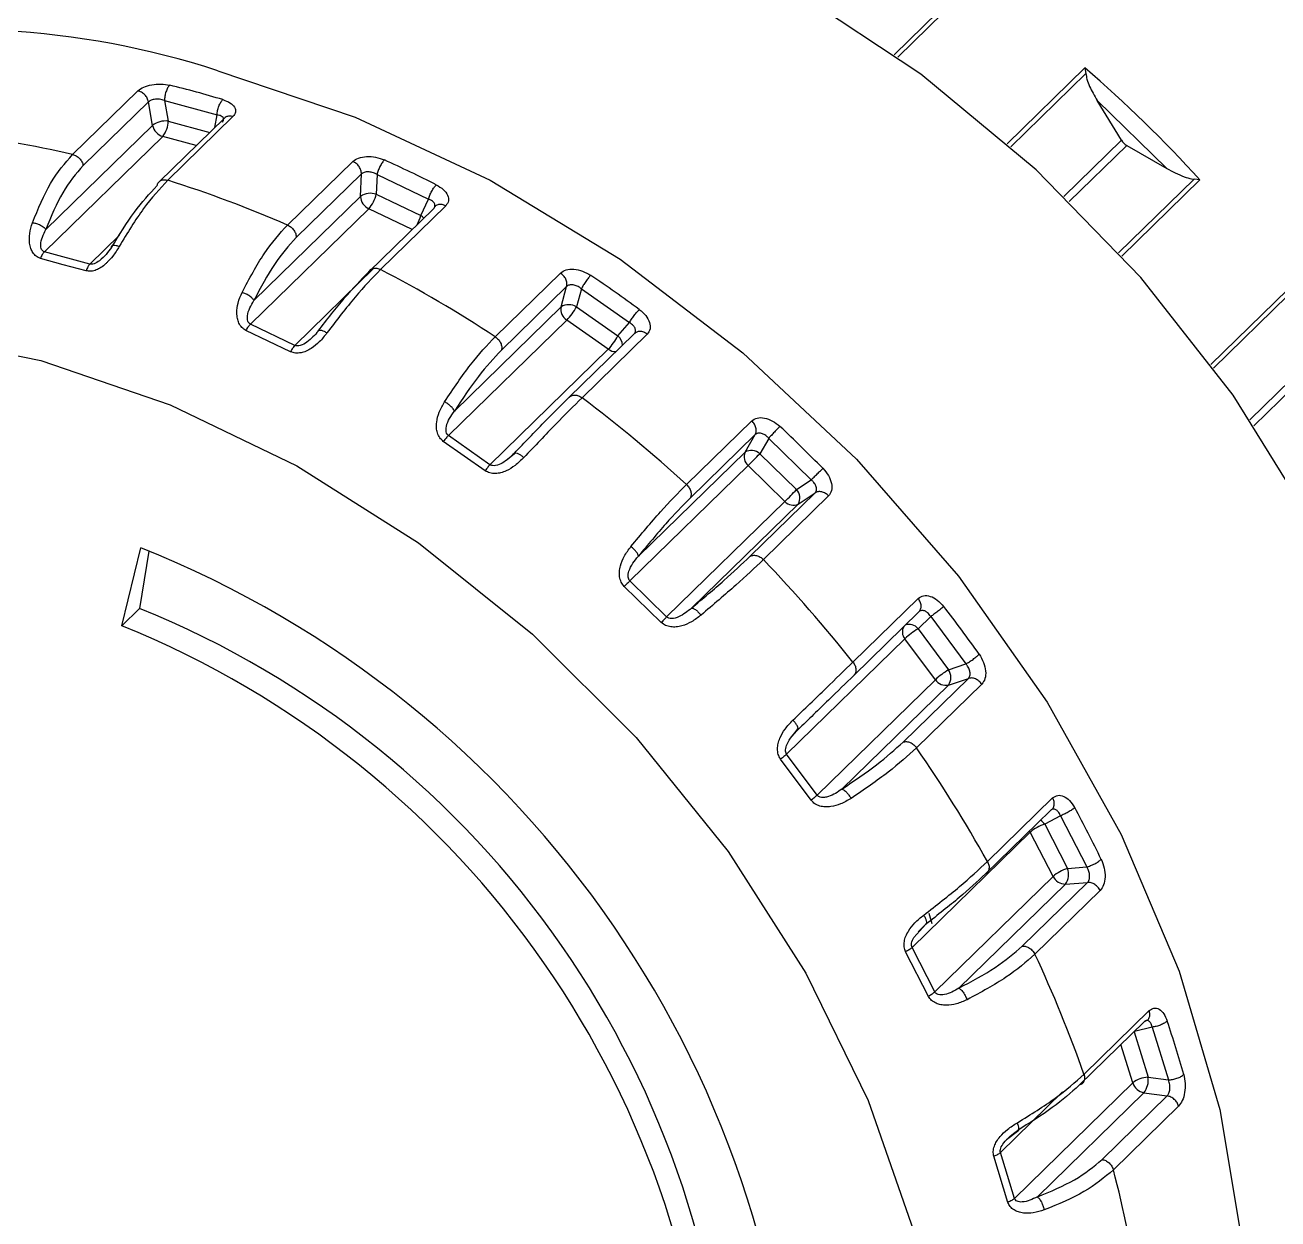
# Model space of a CAD drawing. Header units: millimetres. Extents: x 0 to 3353, y 0 to 2591.
# Drawn here: x 2121.46 to 2142.98, y 1015.58 to 1036.09 of the extents above; entities that cross this region are included whole.
import ezdxf

# ---------------------------------------------------------------- set-up
doc = ezdxf.new("R2010")
doc.units = ezdxf.units.MM
doc.header["$LTSCALE"] = 12

msp = doc.modelspace()

# ---------------------------------------------------------------- linework, layer by layer
at = {"color": 8, "linetype": 'Continuous', "lineweight": 25}
for p, q in [((2137.649, 1036.812), (2136.388, 1035.581)), ((2137.755, 1036.815), (2136.448, 1035.539)), ((2138.329, 1034.051), (2139.664, 1035.354)), ((2138.389, 1033.997), (2139.679, 1035.257)), ((2124.718, 1034.329), (2124.76, 1034.549)), ((2123.918, 1034.44), (2124.633, 1034.246)), ((2124.402, 1034.021), (2123.825, 1034.178)), ((2140.292, 1034.112), (2139.304, 1033.148)), ((2139.395, 1033.059), (2140.383, 1034.024)), ((2141.537, 1033.444), (2140.242, 1032.179)), ((2141.636, 1033.429), (2140.296, 1032.121)), ((2128.109, 1032.579), (2127.364, 1032.935)), ((2122.573, 1031.982), (2123.083, 1032.48)), ((2126.095, 1030.587), (2127.454, 1031.913)), ((2141.828, 1030.259), (2143.151, 1031.55)), ((2141.873, 1030.199), (2143.149, 1031.444)), ((2143.439, 1030.23), (2142.497, 1029.311)), ((2142.565, 1029.208), (2143.505, 1030.125)), ((2138.726, 1022.227), (2138.716, 1022.25)), ((2140.818, 1018.877), (2140.513, 1018.803)), ((2140.507, 1018.797), (2140.747, 1018.017)), ((2140.486, 1017.918), (2140.283, 1018.578)), ((2139.281, 1017.762), (2138.212, 1016.72))]:
    msp.add_line(p, q, dxfattribs=at)
at = {"color": 7, "linetype": 'Continuous', "lineweight": 25}
for p, q in [((2139.664, 1035.354), (2139.679, 1035.257)), ((2122.279, 1033.868), (2123.399, 1034.961)), ((2122.461, 1033.677), (2123.581, 1034.77)), ((2123.651, 1034.367), (2123.581, 1034.77)), ((2123.857, 1034.794), (2124.76, 1034.549)), ((2123.857, 1034.794), (2123.918, 1034.44)), ((2140.292, 1034.112), (2139.874, 1034.793)), ((2139.874, 1034.793), (2141.069, 1033.626)), ((2123.651, 1034.367), (2121.819, 1032.579)), ((2124.885, 1034.492), (2123.762, 1033.396)), ((2125.032, 1034.517), (2123.912, 1033.424)), ((2123.825, 1034.178), (2121.793, 1032.194)), ((2140.383, 1034.024), (2141.069, 1033.626)), ((2125.97, 1032.655), (2127.09, 1033.748)), ((2126.118, 1032.44), (2127.238, 1033.533)), ((2127.224, 1033.147), (2127.238, 1033.533)), ((2127.507, 1033.523), (2127.494, 1033.184)), ((2127.507, 1033.523), (2128.39, 1033.101)), ((2141.636, 1033.429), (2141.537, 1033.444)), ((2127.224, 1033.147), (2125.393, 1031.359)), ((2127.494, 1033.184), (2128.258, 1032.819)), ((2128.258, 1032.819), (2128.39, 1033.101)), ((2127.364, 1032.935), (2125.332, 1030.952)), ((2128.479, 1032.94), (2127.359, 1031.847)), ((2128.688, 1032.985), (2127.568, 1031.892)), ((2128.498, 1032.97), (2128.507, 1032.978)), ((2122.573, 1031.982), (2121.793, 1032.194)), ((2122.115, 1031.973), (2121.725, 1032.083)), ((2122.511, 1031.869), (2122.115, 1031.973)), ((2129.536, 1030.737), (2130.656, 1031.83)), ((2129.643, 1030.507), (2130.763, 1031.6)), ((2130.666, 1031.248), (2130.763, 1031.6)), ((2131.016, 1031.56), (2130.931, 1031.251)), ((2131.016, 1031.56), (2131.841, 1030.98)), ((2130.666, 1031.248), (2128.834, 1029.46)), ((2130.931, 1031.251), (2131.644, 1030.749)), ((2126.095, 1030.587), (2125.332, 1030.952)), ((2130.766, 1031.023), (2128.733, 1029.039)), ((2131.478, 1030.521), (2130.766, 1031.023)), ((2131.644, 1030.749), (2131.841, 1030.98)), ((2126.023, 1030.477), (2125.254, 1030.845)), ((2131.922, 1030.785), (2130.802, 1029.692)), ((2132.148, 1030.781), (2131.028, 1029.688)), ((2131.938, 1030.807), (2131.946, 1030.806)), ((2129.446, 1028.538), (2131.478, 1030.521)), ((2132.82, 1028.198), (2133.941, 1029.291)), ((2129.446, 1028.538), (2128.733, 1029.039)), ((2132.882, 1027.962), (2134.002, 1029.056)), ((2133.826, 1028.753), (2134.002, 1029.056)), ((2134.233, 1028.991), (2134.078, 1028.726)), ((2134.233, 1028.991), (2134.963, 1028.278)), ((2129.363, 1028.433), (2128.645, 1028.938)), ((2129.888, 1028.742), (2129.753, 1028.632)), ((2133.826, 1028.753), (2131.994, 1026.965)), ((2134.078, 1028.726), (2134.709, 1028.11)), ((2133.881, 1028.524), (2131.849, 1026.541)), ((2134.512, 1027.908), (2133.881, 1028.524)), ((2134.709, 1028.11), (2134.963, 1028.278)), ((2132.48, 1025.925), (2134.512, 1027.908)), ((2135.028, 1028.054), (2133.908, 1026.961)), ((2135.262, 1028.001), (2134.142, 1026.908)), ((2134.739, 1027.862), (2135.028, 1028.054)), ((2132.907, 1026.074), (2134.739, 1027.862)), ((2123.124, 1025.77), (2123.448, 1027.112)), ((2123.588, 1027.052), (2123.428, 1026.068)), ((2132.388, 1025.827), (2131.752, 1026.448)), ((2132.48, 1025.925), (2131.849, 1026.541)), ((2135.68, 1025.148), (2136.8, 1026.241)), ((2123.428, 1026.068), (2123.124, 1025.77)), ((2135.693, 1024.918), (2136.813, 1026.011)), ((2137.016, 1025.93), (2136.798, 1025.719)), ((2136.831, 1026.033), (2136.834, 1026.026)), ((2137.016, 1025.93), (2137.62, 1025.115)), ((2136.798, 1025.719), (2137.32, 1025.015)), ((2136.573, 1025.549), (2134.541, 1023.565)), ((2137.096, 1024.845), (2136.573, 1025.549)), ((2137.32, 1025.015), (2137.62, 1025.115)), ((2137.662, 1024.867), (2136.542, 1023.774)), ((2137.321, 1024.753), (2137.662, 1024.867)), ((2135.063, 1022.861), (2137.096, 1024.845)), ((2135.489, 1022.965), (2137.321, 1024.753)), ((2137.893, 1024.768), (2136.773, 1023.675)), ((2134.64, 1023.882), (2134.739, 1024.007)), ((2135.063, 1022.861), (2134.541, 1023.565)), ((2134.963, 1022.773), (2134.437, 1023.482)), ((2137.989, 1021.721), (2139.109, 1022.814)), ((2137.954, 1021.507), (2139.074, 1022.6)), ((2139.243, 1022.508), (2138.973, 1022.362)), ((2139.106, 1022.626), (2139.102, 1022.618)), ((2139.243, 1022.508), (2139.695, 1021.628)), ((2138.973, 1022.362), (2139.363, 1021.601)), ((2138.726, 1022.227), (2136.694, 1020.243)), ((2139.116, 1021.466), (2138.726, 1022.227)), ((2139.363, 1021.601), (2139.695, 1021.628)), ((2137.084, 1019.482), (2139.116, 1021.466)), ((2137.498, 1019.545), (2139.33, 1021.332)), ((2139.708, 1021.363), (2138.588, 1020.27)), ((2139.926, 1021.222), (2138.806, 1020.128)), ((2139.33, 1021.332), (2139.708, 1021.363)), ((2136.983, 1020.834), (2137.037, 1020.654)), ((2136.725, 1020.415), (2136.934, 1020.645)), ((2136.799, 1020.516), (2136.949, 1020.665)), ((2136.977, 1019.403), (2136.584, 1020.17)), ((2137.084, 1019.482), (2136.694, 1020.243)), ((2139.648, 1018.067), (2140.768, 1019.16)), ((2139.565, 1017.878), (2140.685, 1018.971)), ((2140.74, 1019), (2140.738, 1018.999)), ((2140.818, 1018.877), (2141.097, 1017.969)), ((2140.747, 1018.017), (2141.097, 1017.969)), ((2138.453, 1015.935), (2140.486, 1017.918)), ((2138.847, 1015.962), (2140.678, 1017.749)), ((2141.077, 1017.695), (2139.957, 1016.602)), ((2140.678, 1017.749), (2141.077, 1017.695)), ((2141.272, 1017.518), (2140.152, 1016.424)), ((2138.318, 1016.945), (2138.526, 1017.109)), ((2138.453, 1015.935), (2138.212, 1016.72)), ((2138.341, 1015.866), (2138.098, 1016.657))]:
    msp.add_line(p, q, dxfattribs=at)
at = {"color": 7, "linetype": 'Continuous', "lineweight": 25, "flags": 128}
for points in [[(2146.037, 1018.497), (2145.878, 1020.747), (2145.404, 1023.04), (2144.623, 1025.331), (2143.551, 1027.576), (2142.209, 1029.73), (2140.624, 1031.753), (2138.825, 1033.604), (2136.848, 1035.247), (2134.732, 1036.651), (2132.517, 1037.788), (2130.247, 1038.636), (2127.965, 1039.179), (2125.717, 1039.406), (2123.546, 1039.312), (2121.495, 1038.9), (2119.602, 1038.177), (2117.906, 1037.158), (2116.754, 1036.183)], [(2124.775, 1035.304), (2127.133, 1034.51), (2129.449, 1033.425), (2131.681, 1032.067), (2133.79, 1030.461), (2135.738, 1028.636), (2137.49, 1026.623), (2139.016, 1024.46), (2140.287, 1022.184), (2141.282, 1019.836), (2141.982, 1017.459), (2142.375, 1015.094), (2142.454, 1012.783), (2142.217, 1010.569), (2141.67, 1008.49), (2140.82, 1006.584), (2139.685, 1004.884), (2138.745, 1003.848)], [(2119.507, 1030.778), (2121.73, 1030.328), (2123.953, 1029.569), (2126.131, 1028.518), (2128.219, 1027.196), (2130.175, 1025.629), (2131.959, 1023.85), (2133.535, 1021.894), (2134.871, 1019.802), (2135.939, 1017.616), (2136.718, 1015.38), (2137.192, 1013.141), (2137.351, 1010.943), (2137.192, 1008.831), (2136.718, 1006.849), (2135.939, 1005.037), (2134.871, 1003.432), (2133.535, 1002.065), (2131.959, 1000.966), (2130.175, 1000.157), (2128.219, 999.653), (2126.131, 999.466), (2123.953, 999.599), (2121.73, 1000.049)]]:
    msp.add_lwpolyline(points, dxfattribs=at)
at = {"color": 8, "linetype": 'Continuous', "lineweight": 25, "flags": 128}
msp.add_lwpolyline([(2128.31, 1032.775), (2128.288, 1032.796), (2128.258, 1032.819)], dxfattribs=at)
at = {"color": 7, "linetype": 'Continuous', "lineweight": 25}
for centre, radius, start, end in [((2120.291, 1021.548), 14.469, 71.9462, 130.9638), ((2125.502, 1018.87), 21.732, 42.0624, 49.3332), ((2119.077, 1015.341), 20.309, 73.4621, 76.1289), ((2123.876, 1034.071), 0.372, 83.4461, 127.2888), ((2123.894, 1034.417), 0.249, 191.5293, 253.8004), ((2123.51, 1034.438), 0.409, 320.5129, 0.3434), ((2118.116, 1015.604), 18.733, 77.1623, 83.5514), ((2140.514, 1034.248), 0.26, 211.6391, 239.7564), ((2118.058, 1012.587), 23.249, 63.2437, 65.6806), ((2117.309, 1012.613), 21.834, 66.6278, 72.3964), ((2127.395, 1032.903), 0.298, 70.6068, 125.024), ((2127.464, 1033.153), 0.24, 181.5727, 245.3768), ((2126.931, 1033.32), 0.579, 318.3654, 346.4169), ((2116.189, 1010.241), 24.459, 56.9264, 62.2744), ((2116.972, 1010.707), 25.423, 53.7338, 56.0297), ((2130.884, 1031.21), 0.221, 170.0776, 237.6795), ((2130.801, 1031.039), 0.248, 58.4145, 122.8755), ((2130.002, 1031.749), 1.054, 316.3997, 331.7597), ((2130.715, 1031.248), 1.054, 316.3997, 331.7597), ((2115.282, 1008.924), 26.059, 47.6986, 52.8252), ((2116.386, 1009.973), 26.362, 44.5773, 46.8183), ((2134.006, 1028.675), 0.196, 156.7205, 230.3191), ((2133.934, 1028.573), 0.21, 46.5996, 121.0692), ((2128.37, 1034.116), 7.851, 314.5782, 316.6367), ((2129.002, 1033.5), 7.851, 314.5782, 316.6367), ((2134.57, 1027.967), 0.199, 327.9864, 45.6065), ((2134.655, 1028.03), 0.188, 220.5554, 296.3837), ((2116.784, 1010.458), 17.938, 0.763, 68.1916), ((2115.139, 1008.752), 26.282, 38.5979, 43.6954), ((2117.321, 1010.991), 16.267, 1.6698, 67.9483), ((2116.779, 1010.291), 25.858, 35.431, 37.7011), ((2117.017, 1010.694), 16.267, 1.6698, 67.9483), ((2137.543, 1024.501), 1.428, 121.4475, 132.7788), ((2138.065, 1023.797), 1.428, 121.4475, 132.7788), ((2137.125, 1024.884), 0.236, 326.3353, 33.8375), ((2137.275, 1024.962), 0.214, 213.1986, 282.4116), ((2116.115, 1009.454), 25.079, 29.2834, 34.5428), ((2118.344, 1011.246), 24.022, 25.952, 28.3364), ((2139.164, 1021.721), 0.669, 106.6116, 130.8661), ((2139.554, 1020.96), 0.669, 106.6116, 130.8661), ((2139.328, 1021.568), 0.235, 205.6507, 270.3769), ((2139.102, 1021.497), 0.281, 324.2659, 21.7943), ((2118.222, 1010.52), 22.716, 19.4057, 25.024), ((2120.906, 1012.28), 21.256, 15.7863, 18.3733), ((2133.943, 1018.159), 12.099, 315.6678, 1.598), ((2140.766, 1017.569), 0.448, 92.4442, 128.7717), ((2140.406, 1017.962), 0.345, 322.0151, 9.1751), ((2140.721, 1017.993), 0.247, 197.4861, 259.9868), ((2121.108, 1011.399), 19.696, 8.6044, 14.7832)]:
    msp.add_arc(centre, radius, start, end, dxfattribs=at)
at = {"color": 8, "linetype": 'Continuous', "lineweight": 25}
for centre, radius, start, end in [((2127.653, 1032.972), 0.623, 330.0829, 345.7697), ((2131.504, 1030.579), 0.221, 3.3843, 50.6865), ((2131.6, 1030.683), 0.202, 232.981, 272.9253), ((2136.704, 1025.667), 0.176, 148.6599, 222.0889), ((2136.649, 1025.611), 0.185, 35.9129, 112.8937), ((2138.759, 1022.216), 0.258, 34.2959, 56.5196)]:
    msp.add_arc(centre, radius, start, end, dxfattribs=at)
at = {"color": 7, "linetype": 'Continuous', "lineweight": 25}
for points, knots in [([(2139.679, 1035.257), (2139.685, 1035.225), (2139.705, 1035.109), (2139.782, 1034.95), (2139.85, 1034.834), (2139.874, 1034.793)], [0, 0, 0, 0, 0.199569, 0.716122, 1, 1, 1, 1]), ([(2123.399, 1034.961), (2123.429, 1034.984), (2123.49, 1035.029), (2123.635, 1035.071), (2123.797, 1035.084), (2123.896, 1035.067), (2123.946, 1035.058)], [0, 0, 0, 0, 0.248902, 0.498271, 0.748568, 1, 1, 1, 1]), ([(2123.857, 1034.794), (2123.843, 1034.799), (2123.816, 1034.808), (2123.763, 1034.817), (2123.71, 1034.818), (2123.663, 1034.811), (2123.629, 1034.801), (2123.601, 1034.787), (2123.588, 1034.776), (2123.581, 1034.77)], [0, 0, 0, 0, 0.14631, 0.279252, 0.504411, 0.63196, 0.75689, 0.879474, 1, 1, 1, 1]), ([(2124.858, 1034.81), (2124.902, 1034.793), (2124.99, 1034.76), (2125.067, 1034.681), (2125.088, 1034.595), (2125.051, 1034.543), (2125.032, 1034.517)], [0, 0, 0, 0, 0.251436, 0.501738, 0.751102, 1, 1, 1, 1]), ([(2124.85, 1034.425), (2124.855, 1034.431), (2124.866, 1034.443), (2124.873, 1034.463), (2124.872, 1034.482), (2124.861, 1034.505), (2124.836, 1034.525), (2124.799, 1034.541), (2124.773, 1034.546), (2124.76, 1034.549)], [0, 0, 0, 0, 0.120543, 0.243131, 0.368052, 0.49558, 0.720778, 0.853714, 1, 1, 1, 1]), ([(2121.588, 1032.693), (2121.686, 1032.934), (2121.883, 1033.415), (2122.147, 1033.717), (2122.279, 1033.868)], [0, 0, 0, 0, 0.5015162, 1, 1, 1, 1]), ([(2122.461, 1033.677), (2122.338, 1033.535), (2122.092, 1033.252), (2121.91, 1032.804), (2121.819, 1032.579)], [0, 0, 0, 0, 0.499977, 1, 1, 1, 1]), ([(2127.09, 1033.748), (2127.12, 1033.77), (2127.181, 1033.813), (2127.325, 1033.838), (2127.485, 1033.827), (2127.583, 1033.791), (2127.632, 1033.774)], [0, 0, 0, 0, 0.248902, 0.498271, 0.748568, 1, 1, 1, 1]), ([(2127.507, 1033.523), (2127.493, 1033.53), (2127.467, 1033.544), (2127.416, 1033.561), (2127.365, 1033.57), (2127.319, 1033.568), (2127.286, 1033.561), (2127.258, 1033.549), (2127.245, 1033.538), (2127.238, 1033.533)], [0, 0, 0, 0, 0.14631, 0.279252, 0.504411, 0.63196, 0.75689, 0.879474, 1, 1, 1, 1]), ([(2141.069, 1033.626), (2141.166, 1033.575), (2141.302, 1033.503), (2141.467, 1033.451), (2141.523, 1033.445), (2141.537, 1033.444)], [0, 0, 0, 0, 0.653569, 0.913498, 1, 1, 1, 1]), ([(2122.948, 1032.272), (2123.079, 1032.486), (2123.341, 1032.913), (2123.6, 1033.192), (2123.729, 1033.332)], [0, 0, 0, 0, 0.500023, 1, 1, 1, 1]), ([(2123.912, 1033.424), (2123.774, 1033.275), (2123.497, 1032.976), (2123.218, 1032.518), (2123.078, 1032.288)], [0, 0, 0, 0, 0.498484, 1, 1, 1, 1]), ([(2128.524, 1033.347), (2128.567, 1033.321), (2128.653, 1033.27), (2128.726, 1033.168), (2128.745, 1033.066), (2128.707, 1033.012), (2128.688, 1032.985)], [0, 0, 0, 0, 0.251435, 0.501736, 0.7511, 1, 1, 1, 1]), ([(2128.479, 1032.94), (2128.484, 1032.946), (2128.495, 1032.958), (2128.502, 1032.98), (2128.502, 1033.003), (2128.491, 1033.032), (2128.466, 1033.06), (2128.429, 1033.085), (2128.403, 1033.095), (2128.39, 1033.101)], [0, 0, 0, 0, 0.120543, 0.243132, 0.368053, 0.495582, 0.720779, 0.853714, 1, 1, 1, 1]), ([(2121.725, 1032.083), (2121.7, 1032.093), (2121.648, 1032.115), (2121.594, 1032.179), (2121.556, 1032.256), (2121.532, 1032.366), (2121.535, 1032.517), (2121.569, 1032.631), (2121.588, 1032.693)], [0, 0, 0, 0, 0.1161829, 0.2418611, 0.3606615, 0.4912505, 0.7280817, 1, 1, 1, 1]), ([(2121.819, 1032.579), (2121.806, 1032.593), (2121.779, 1032.62), (2121.715, 1032.655), (2121.648, 1032.681), (2121.608, 1032.689), (2121.588, 1032.693)], [0, 0, 0, 0, 0.279633, 0.559107, 0.779383, 1, 1, 1, 1]), ([(2125.19, 1031.499), (2125.314, 1031.734), (2125.562, 1032.204), (2125.834, 1032.505), (2125.97, 1032.655)], [0, 0, 0, 0, 0.501516, 1, 1, 1, 1]), ([(2121.793, 1032.194), (2121.783, 1032.199), (2121.763, 1032.208), (2121.734, 1032.249), (2121.72, 1032.38), (2121.776, 1032.493), (2121.819, 1032.579)], [0, 0, 0, 0, 0.067879, 0.14499, 0.346713, 1, 1, 1, 1]), ([(2126.118, 1032.44), (2125.991, 1032.299), (2125.737, 1032.017), (2125.508, 1031.579), (2125.393, 1031.359)], [0, 0, 0, 0, 0.499977, 1, 1, 1, 1]), ([(2121.793, 1032.194), (2121.787, 1032.188), (2121.774, 1032.175), (2121.756, 1032.148), (2121.739, 1032.118), (2121.73, 1032.095), (2121.725, 1032.083)], [0, 0, 0, 0, 0.249955, 0.5, 0.750045, 1, 1, 1, 1]), ([(2122.948, 1032.272), (2122.888, 1032.191), (2122.809, 1032.084), (2122.67, 1031.995), (2122.609, 1031.978), (2122.585, 1031.981), (2122.573, 1031.982)], [0, 0, 0, 0, 0.653287, 0.85501, 0.932121, 1, 1, 1, 1]), ([(2123.078, 1032.288), (2123.044, 1032.23), (2122.988, 1032.135), (2122.909, 1032.054), (2122.878, 1032.023)], [0, 0, 0, 0, 0.616581, 1, 1, 1, 1]), ([(2122.948, 1032.272), (2122.948, 1032.283), (2122.947, 1032.303), (2122.979, 1032.312), (2123.024, 1032.307), (2123.06, 1032.294), (2123.078, 1032.288)], [0, 0, 0, 0, 0.279633, 0.559107, 0.779383, 1, 1, 1, 1]), ([(2122.573, 1031.982), (2122.568, 1031.976), (2122.556, 1031.963), (2122.54, 1031.936), (2122.524, 1031.905), (2122.515, 1031.881), (2122.511, 1031.869)], [0, 0, 0, 0, 0.249996, 0.499991, 0.749971, 1, 1, 1, 1]), ([(2126.497, 1030.832), (2126.651, 1031.032), (2126.96, 1031.433), (2127.226, 1031.709), (2127.359, 1031.847)], [0, 0, 0, 0, 0.500023, 1, 1, 1, 1]), ([(2127.568, 1031.892), (2127.426, 1031.745), (2127.141, 1031.45), (2126.812, 1031.019), (2126.647, 1030.802)], [0, 0, 0, 0, 0.498484, 1, 1, 1, 1]), ([(2130.656, 1031.83), (2130.686, 1031.851), (2130.746, 1031.892), (2130.885, 1031.902), (2131.039, 1031.87), (2131.131, 1031.817), (2131.177, 1031.791)], [0, 0, 0, 0, 0.248902, 0.498271, 0.748568, 1, 1, 1, 1]), ([(2131.016, 1031.56), (2131.004, 1031.569), (2130.98, 1031.588), (2130.933, 1031.612), (2130.885, 1031.627), (2130.842, 1031.63), (2130.81, 1031.626), (2130.783, 1031.616), (2130.77, 1031.605), (2130.763, 1031.6)], [0, 0, 0, 0, 0.14631, 0.279252, 0.504411, 0.63196, 0.75689, 0.879474, 1, 1, 1, 1]), ([(2125.254, 1030.845), (2125.23, 1030.86), (2125.18, 1030.892), (2125.133, 1030.967), (2125.105, 1031.053), (2125.094, 1031.171), (2125.115, 1031.326), (2125.164, 1031.438), (2125.19, 1031.499)], [0, 0, 0, 0, 0.116183, 0.241861, 0.360661, 0.491251, 0.728082, 1, 1, 1, 1]), ([(2125.393, 1031.359), (2125.383, 1031.373), (2125.365, 1031.399), (2125.31, 1031.441), (2125.249, 1031.475), (2125.209, 1031.491), (2125.19, 1031.499)], [0, 0, 0, 0, 0.279633, 0.559107, 0.779383, 1, 1, 1, 1]), ([(2125.332, 1030.952), (2125.323, 1030.958), (2125.303, 1030.972), (2125.278, 1031.02), (2125.276, 1031.163), (2125.342, 1031.274), (2125.393, 1031.359)], [0, 0, 0, 0, 0.067879, 0.14499, 0.346713, 1, 1, 1, 1]), ([(2132.011, 1031.205), (2132.05, 1031.171), (2132.129, 1031.103), (2132.194, 1030.981), (2132.206, 1030.864), (2132.168, 1030.809), (2132.148, 1030.781)], [0, 0, 0, 0, 0.251436, 0.501736, 0.7511, 1, 1, 1, 1]), ([(2125.332, 1030.952), (2125.326, 1030.945), (2125.313, 1030.933), (2125.293, 1030.907), (2125.272, 1030.878), (2125.26, 1030.856), (2125.254, 1030.845)], [0, 0, 0, 0, 0.249955, 0.5, 0.750045, 1, 1, 1, 1]), ([(2131.922, 1030.785), (2131.928, 1030.791), (2131.938, 1030.804), (2131.946, 1030.827), (2131.946, 1030.853), (2131.937, 1030.888), (2131.913, 1030.923), (2131.878, 1030.956), (2131.854, 1030.972), (2131.841, 1030.98)], [0, 0, 0, 0, 0.120543, 0.243132, 0.368053, 0.495582, 0.720779, 0.853714, 1, 1, 1, 1]), ([(2126.647, 1030.802), (2126.605, 1030.75), (2126.527, 1030.651), (2126.401, 1030.547), (2126.291, 1030.486), (2126.2, 1030.458), (2126.107, 1030.449), (2126.05, 1030.468), (2126.023, 1030.477)], [0, 0, 0, 0, 0.271888, 0.508743, 0.639286, 0.758136, 0.883792, 1, 1, 1, 1]), ([(2126.497, 1030.832), (2126.438, 1030.765), (2126.354, 1030.671), (2126.217, 1030.59), (2126.149, 1030.577), (2126.117, 1030.579), (2126.102, 1030.584), (2126.095, 1030.587)], [0, 0, 0, 0, 0.571002, 0.819353, 0.911961, 0.957342, 1, 1, 1, 1]), ([(2126.497, 1030.832), (2126.5, 1030.839), (2126.507, 1030.854), (2126.546, 1030.85), (2126.595, 1030.832), (2126.63, 1030.812), (2126.647, 1030.802)], [0, 0, 0, 0, 0.279633, 0.559107, 0.779383, 1, 1, 1, 1]), ([(2128.666, 1029.618), (2128.817, 1029.843), (2129.116, 1030.291), (2129.396, 1030.589), (2129.536, 1030.737)], [0, 0, 0, 0, 0.501516, 1, 1, 1, 1]), ([(2126.095, 1030.587), (2126.089, 1030.58), (2126.078, 1030.567), (2126.059, 1030.541), (2126.04, 1030.511), (2126.028, 1030.488), (2126.023, 1030.477)], [0, 0, 0, 0, 0.249996, 0.499991, 0.749971, 1, 1, 1, 1]), ([(2129.643, 1030.507), (2129.513, 1030.367), (2129.251, 1030.089), (2128.973, 1029.67), (2128.834, 1029.46)], [0, 0, 0, 0, 0.499977, 1, 1, 1, 1]), ([(2128.645, 1028.938), (2128.623, 1028.958), (2128.578, 1028.999), (2128.541, 1029.083), (2128.524, 1029.175), (2128.529, 1029.296), (2128.571, 1029.452), (2128.633, 1029.559), (2128.666, 1029.618)], [0, 0, 0, 0, 0.116749, 0.241492, 0.359214, 0.490782, 0.725952, 1, 1, 1, 1]), ([(2128.834, 1029.46), (2128.829, 1029.472), (2128.819, 1029.497), (2128.775, 1029.543), (2128.722, 1029.584), (2128.685, 1029.607), (2128.666, 1029.618)], [0, 0, 0, 0, 0.279633, 0.559107, 0.779383, 1, 1, 1, 1]), ([(2129.865, 1028.735), (2130.041, 1028.919), (2130.393, 1029.286), (2130.666, 1029.557), (2130.802, 1029.692)], [0, 0, 0, 0, 0.500023, 1, 1, 1, 1]), ([(2131.028, 1029.688), (2130.883, 1029.543), (2130.591, 1029.254), (2130.216, 1028.859), (2130.027, 1028.66)], [0, 0, 0, 0, 0.498484, 1, 1, 1, 1]), ([(2128.733, 1029.039), (2128.725, 1029.047), (2128.707, 1029.065), (2128.688, 1029.12), (2128.701, 1029.269), (2128.776, 1029.377), (2128.834, 1029.46)], [0, 0, 0, 0, 0.067879, 0.14499, 0.346713, 1, 1, 1, 1]), ([(2133.941, 1029.291), (2133.97, 1029.31), (2134.029, 1029.35), (2134.16, 1029.347), (2134.302, 1029.297), (2134.385, 1029.23), (2134.427, 1029.196)], [0, 0, 0, 0, 0.248902, 0.498271, 0.748568, 1, 1, 1, 1]), ([(2128.733, 1029.039), (2128.727, 1029.033), (2128.714, 1029.021), (2128.692, 1028.996), (2128.669, 1028.969), (2128.653, 1028.949), (2128.645, 1028.938)], [0, 0, 0, 0, 0.249955, 0.5, 0.750045, 1, 1, 1, 1]), ([(2134.233, 1028.991), (2134.222, 1029.003), (2134.202, 1029.024), (2134.16, 1029.055), (2134.117, 1029.075), (2134.077, 1029.082), (2134.048, 1029.08), (2134.022, 1029.072), (2134.009, 1029.061), (2134.002, 1029.056)], [0, 0, 0, 0, 0.14631, 0.279252, 0.504411, 0.63196, 0.75689, 0.879474, 1, 1, 1, 1]), ([(2129.865, 1028.735), (2129.802, 1028.674), (2129.711, 1028.586), (2129.568, 1028.522), (2129.499, 1028.519), (2129.466, 1028.527), (2129.453, 1028.534), (2129.446, 1028.538)], [0, 0, 0, 0, 0.570908, 0.811735, 0.914102, 0.95855, 1, 1, 1, 1]), ([(2129.865, 1028.735), (2129.872, 1028.739), (2129.886, 1028.747), (2129.93, 1028.73), (2129.979, 1028.7), (2130.011, 1028.674), (2130.027, 1028.66)], [0, 0, 0, 0, 0.2796327, 0.5591073, 0.7793831, 1, 1, 1, 1]), ([(2130.027, 1028.66), (2129.979, 1028.613), (2129.89, 1028.525), (2129.75, 1028.44), (2129.633, 1028.397), (2129.538, 1028.383), (2129.444, 1028.39), (2129.39, 1028.419), (2129.363, 1028.433)], [0, 0, 0, 0, 0.271889, 0.508742, 0.639285, 0.758136, 0.883791, 1, 1, 1, 1]), ([(2129.446, 1028.538), (2129.44, 1028.531), (2129.428, 1028.518), (2129.407, 1028.493), (2129.386, 1028.465), (2129.371, 1028.444), (2129.363, 1028.433)], [0, 0, 0, 0, 0.249996, 0.499991, 0.749971, 1, 1, 1, 1]), ([(2135.164, 1028.476), (2135.199, 1028.436), (2135.267, 1028.354), (2135.319, 1028.216), (2135.322, 1028.087), (2135.282, 1028.03), (2135.262, 1028.001)], [0, 0, 0, 0, 0.2514355, 0.5017358, 0.7511, 1, 1, 1, 1]), ([(2131.866, 1027.132), (2132.041, 1027.341), (2132.389, 1027.759), (2132.677, 1028.052), (2132.82, 1028.198)], [0, 0, 0, 0, 0.5015162, 1, 1, 1, 1]), ([(2135.028, 1028.054), (2135.034, 1028.06), (2135.045, 1028.073), (2135.053, 1028.098), (2135.055, 1028.127), (2135.048, 1028.166), (2135.028, 1028.208), (2134.997, 1028.248), (2134.975, 1028.268), (2134.963, 1028.278)], [0, 0, 0, 0, 0.1205432, 0.2431315, 0.3680534, 0.4955818, 0.7207788, 0.8537139, 1, 1, 1, 1]), ([(2132.882, 1027.962), (2132.748, 1027.825), (2132.479, 1027.552), (2132.156, 1027.161), (2131.994, 1026.965)], [0, 0, 0, 0, 0.499977, 1, 1, 1, 1]), ([(2131.752, 1026.448), (2131.733, 1026.471), (2131.694, 1026.52), (2131.669, 1026.61), (2131.666, 1026.705), (2131.688, 1026.826), (2131.75, 1026.977), (2131.826, 1027.077), (2131.866, 1027.132)], [0, 0, 0, 0, 0.116749, 0.241491, 0.359213, 0.490782, 0.725952, 1, 1, 1, 1]), ([(2131.994, 1026.965), (2131.993, 1026.976), (2131.992, 1026.996), (2131.959, 1027.043), (2131.916, 1027.09), (2131.883, 1027.118), (2131.866, 1027.132)], [0, 0, 0, 0, 0.2796326, 0.5591073, 0.7793831, 1, 1, 1, 1]), ([(2131.849, 1026.541), (2131.841, 1026.55), (2131.826, 1026.571), (2131.814, 1026.63), (2131.844, 1026.784), (2131.929, 1026.887), (2131.994, 1026.965)], [0, 0, 0, 0, 0.067879, 0.14499, 0.346713, 1, 1, 1, 1]), ([(2132.907, 1026.074), (2133.102, 1026.238), (2133.49, 1026.565), (2133.769, 1026.829), (2133.908, 1026.961)], [0, 0, 0, 0, 0.500023, 1, 1, 1, 1]), ([(2134.142, 1026.908), (2133.993, 1026.767), (2133.695, 1026.485), (2133.28, 1026.132), (2133.072, 1025.955)], [0, 0, 0, 0, 0.498484, 1, 1, 1, 1]), ([(2131.849, 1026.541), (2131.842, 1026.535), (2131.829, 1026.522), (2131.805, 1026.5), (2131.779, 1026.475), (2131.761, 1026.457), (2131.752, 1026.448)], [0, 0, 0, 0, 0.249955, 0.5, 0.750045, 1, 1, 1, 1]), ([(2136.8, 1026.241), (2136.828, 1026.26), (2136.886, 1026.298), (2137.006, 1026.285), (2137.132, 1026.221), (2137.202, 1026.143), (2137.237, 1026.104)], [0, 0, 0, 0, 0.248902, 0.498271, 0.748568, 1, 1, 1, 1]), ([(2133.072, 1025.955), (2133.018, 1025.914), (2132.919, 1025.838), (2132.769, 1025.773), (2132.648, 1025.748), (2132.552, 1025.75), (2132.461, 1025.771), (2132.411, 1025.809), (2132.388, 1025.827)], [0, 0, 0, 0, 0.271889, 0.508742, 0.639285, 0.758136, 0.883791, 1, 1, 1, 1]), ([(2132.907, 1026.074), (2132.839, 1026.018), (2132.741, 1025.938), (2132.594, 1025.891), (2132.527, 1025.898), (2132.497, 1025.911), (2132.485, 1025.92), (2132.48, 1025.925)], [0, 0, 0, 0, 0.570833, 0.818406, 0.91675, 0.959536, 1, 1, 1, 1]), ([(2132.907, 1026.074), (2132.917, 1026.074), (2132.936, 1026.075), (2132.982, 1026.045), (2133.029, 1026.003), (2133.057, 1025.971), (2133.072, 1025.955)], [0, 0, 0, 0, 0.279633, 0.559107, 0.779383, 1, 1, 1, 1]), ([(2137.016, 1025.93), (2137.007, 1025.942), (2136.991, 1025.966), (2136.956, 1026.001), (2136.92, 1026.025), (2136.884, 1026.034), (2136.857, 1026.034), (2136.833, 1026.027), (2136.82, 1026.017), (2136.813, 1026.011)], [0, 0, 0, 0, 0.1463101, 0.279252, 0.5044113, 0.6319601, 0.7568901, 0.8794738, 1, 1, 1, 1]), ([(2132.48, 1025.925), (2132.474, 1025.918), (2132.461, 1025.905), (2132.439, 1025.881), (2132.414, 1025.855), (2132.396, 1025.837), (2132.388, 1025.827)], [0, 0, 0, 0, 0.2499958, 0.4999914, 0.7499715, 1, 1, 1, 1]), ([(2134.65, 1024.149), (2134.846, 1024.339), (2135.239, 1024.718), (2135.533, 1025.005), (2135.68, 1025.148)], [0, 0, 0, 0, 0.501516, 1, 1, 1, 1]), ([(2137.662, 1024.867), (2137.668, 1024.873), (2137.679, 1024.886), (2137.689, 1024.913), (2137.693, 1024.944), (2137.69, 1024.987), (2137.674, 1025.033), (2137.649, 1025.08), (2137.63, 1025.103), (2137.62, 1025.115)], [0, 0, 0, 0, 0.120543, 0.243131, 0.368053, 0.495582, 0.720779, 0.853714, 1, 1, 1, 1]), ([(2137.848, 1025.281), (2137.875, 1025.235), (2137.93, 1025.144), (2137.965, 1024.993), (2137.956, 1024.855), (2137.914, 1024.797), (2137.893, 1024.768)], [0, 0, 0, 0, 0.251436, 0.501736, 0.7511, 1, 1, 1, 1]), ([(2135.693, 1024.918), (2135.556, 1024.784), (2135.281, 1024.516), (2134.916, 1024.161), (2134.734, 1023.984)], [0, 0, 0, 0, 0.499977, 1, 1, 1, 1]), ([(2134.437, 1023.482), (2134.422, 1023.508), (2134.391, 1023.562), (2134.381, 1023.655), (2134.393, 1023.75), (2134.433, 1023.868), (2134.515, 1024.01), (2134.603, 1024.1), (2134.65, 1024.149)], [0, 0, 0, 0, 0.116749, 0.241491, 0.359213, 0.490782, 0.725952, 1, 1, 1, 1]), ([(2134.734, 1023.984), (2134.737, 1023.991), (2134.743, 1024.007), (2134.724, 1024.052), (2134.691, 1024.101), (2134.663, 1024.133), (2134.65, 1024.149)], [0, 0, 0, 0, 0.279633, 0.559107, 0.779383, 1, 1, 1, 1]), ([(2134.541, 1023.565), (2134.536, 1023.576), (2134.523, 1023.599), (2134.52, 1023.661), (2134.569, 1023.814), (2134.662, 1023.91), (2134.734, 1023.984)], [0, 0, 0, 0, 0.067879, 0.14499, 0.346713, 1, 1, 1, 1]), ([(2134.541, 1023.565), (2134.535, 1023.559), (2134.521, 1023.548), (2134.496, 1023.527), (2134.468, 1023.505), (2134.447, 1023.49), (2134.437, 1023.482)], [0, 0, 0, 0, 0.249955, 0.5, 0.750045, 1, 1, 1, 1]), ([(2135.489, 1022.965), (2135.698, 1023.106), (2136.117, 1023.389), (2136.4, 1023.645), (2136.542, 1023.774)], [0, 0, 0, 0, 0.5000234, 1, 1, 1, 1]), ([(2136.773, 1023.675), (2136.622, 1023.537), (2136.319, 1023.262), (2135.871, 1022.958), (2135.647, 1022.805)], [0, 0, 0, 0, 0.4984838, 1, 1, 1, 1]), ([(2135.489, 1022.965), (2135.417, 1022.915), (2135.326, 1022.852), (2135.198, 1022.821), (2135.142, 1022.819), (2135.102, 1022.83), (2135.077, 1022.846), (2135.068, 1022.856), (2135.063, 1022.861)], [0, 0, 0, 0, 0.57425, 0.714241, 0.828287, 0.920718, 0.961361, 1, 1, 1, 1]), ([(2135.489, 1022.965), (2135.501, 1022.961), (2135.524, 1022.953), (2135.57, 1022.911), (2135.612, 1022.86), (2135.635, 1022.824), (2135.647, 1022.805)], [0, 0, 0, 0, 0.279633, 0.559107, 0.779383, 1, 1, 1, 1]), ([(2135.063, 1022.861), (2135.057, 1022.855), (2135.045, 1022.842), (2135.02, 1022.82), (2134.993, 1022.797), (2134.973, 1022.781), (2134.963, 1022.773)], [0, 0, 0, 0, 0.249996, 0.499991, 0.749972, 1, 1, 1, 1]), ([(2135.647, 1022.805), (2135.589, 1022.771), (2135.481, 1022.707), (2135.326, 1022.664), (2135.204, 1022.656), (2135.111, 1022.671), (2135.026, 1022.706), (2134.983, 1022.751), (2134.963, 1022.773)], [0, 0, 0, 0, 0.2740207, 0.5092122, 0.6407328, 0.758507, 0.8832243, 1, 1, 1, 1]), ([(2139.109, 1022.814), (2139.137, 1022.833), (2139.192, 1022.87), (2139.299, 1022.85), (2139.405, 1022.776), (2139.46, 1022.691), (2139.487, 1022.648)], [0, 0, 0, 0, 0.248902, 0.498271, 0.748568, 1, 1, 1, 1]), ([(2139.243, 1022.508), (2139.237, 1022.522), (2139.226, 1022.547), (2139.199, 1022.585), (2139.17, 1022.61), (2139.139, 1022.621), (2139.115, 1022.622), (2139.093, 1022.616), (2139.08, 1022.605), (2139.074, 1022.6)], [0, 0, 0, 0, 0.14631, 0.279252, 0.504411, 0.63196, 0.75689, 0.879474, 1, 1, 1, 1]), ([(2136.895, 1020.801), (2137.11, 1020.968), (2137.539, 1021.302), (2137.84, 1021.582), (2137.989, 1021.721)], [0, 0, 0, 0, 0.501516, 1, 1, 1, 1]), ([(2139.708, 1021.363), (2139.714, 1021.369), (2139.725, 1021.383), (2139.737, 1021.41), (2139.743, 1021.442), (2139.745, 1021.488), (2139.736, 1021.538), (2139.717, 1021.589), (2139.702, 1021.614), (2139.695, 1021.628)], [0, 0, 0, 0, 0.120543, 0.243132, 0.368053, 0.495582, 0.720779, 0.853714, 1, 1, 1, 1]), ([(2139.943, 1021.759), (2139.963, 1021.71), (2140.002, 1021.612), (2140.015, 1021.453), (2139.992, 1021.31), (2139.948, 1021.251), (2139.926, 1021.222)], [0, 0, 0, 0, 0.251436, 0.501736, 0.7511, 1, 1, 1, 1]), ([(2137.954, 1021.507), (2137.814, 1021.376), (2137.533, 1021.114), (2137.134, 1020.802), (2136.934, 1020.645)], [0, 0, 0, 0, 0.499977, 1, 1, 1, 1]), ([(2136.584, 1020.17), (2136.574, 1020.198), (2136.553, 1020.255), (2136.559, 1020.348), (2136.585, 1020.44), (2136.643, 1020.551), (2136.745, 1020.679), (2136.843, 1020.759), (2136.895, 1020.801)], [0, 0, 0, 0, 0.116183, 0.241861, 0.360661, 0.491251, 0.728082, 1, 1, 1, 1]), ([(2136.934, 1020.645), (2136.941, 1020.65), (2136.954, 1020.658), (2136.947, 1020.699), (2136.927, 1020.749), (2136.905, 1020.784), (2136.895, 1020.801)], [0, 0, 0, 0, 0.279633, 0.559107, 0.779383, 1, 1, 1, 1]), ([(2136.694, 1020.243), (2136.687, 1020.238), (2136.674, 1020.226), (2136.647, 1020.207), (2136.617, 1020.188), (2136.595, 1020.176), (2136.584, 1020.17)], [0, 0, 0, 0, 0.249955, 0.5, 0.750045, 1, 1, 1, 1]), ([(2137.498, 1019.545), (2137.718, 1019.662), (2138.158, 1019.896), (2138.445, 1020.145), (2138.588, 1020.27)], [0, 0, 0, 0, 0.500023, 1, 1, 1, 1]), ([(2138.806, 1020.128), (2138.653, 1019.995), (2138.347, 1019.728), (2137.876, 1019.475), (2137.64, 1019.348)], [0, 0, 0, 0, 0.498484, 1, 1, 1, 1]), ([(2137.084, 1019.482), (2137.078, 1019.476), (2137.065, 1019.464), (2137.039, 1019.443), (2137.01, 1019.423), (2136.988, 1019.41), (2136.977, 1019.403)], [0, 0, 0, 0, 0.249996, 0.499991, 0.749971, 1, 1, 1, 1]), ([(2137.498, 1019.545), (2137.419, 1019.498), (2137.323, 1019.442), (2137.197, 1019.428), (2137.148, 1019.433), (2137.114, 1019.449), (2137.094, 1019.466), (2137.087, 1019.477), (2137.084, 1019.482)], [0, 0, 0, 0, 0.60362, 0.732348, 0.838049, 0.924742, 0.963239, 1, 1, 1, 1]), ([(2137.498, 1019.545), (2137.511, 1019.536), (2137.537, 1019.52), (2137.579, 1019.467), (2137.615, 1019.407), (2137.631, 1019.368), (2137.64, 1019.348)], [0, 0, 0, 0, 0.279633, 0.559107, 0.779383, 1, 1, 1, 1]), ([(2137.64, 1019.348), (2137.579, 1019.322), (2137.467, 1019.272), (2137.311, 1019.249), (2137.192, 1019.257), (2137.104, 1019.284), (2137.027, 1019.33), (2136.993, 1019.38), (2136.977, 1019.403)], [0, 0, 0, 0, 0.2718884, 0.508742, 0.6392852, 0.7581362, 0.8837914, 1, 1, 1, 1]), ([(2140.768, 1019.16), (2140.794, 1019.178), (2140.847, 1019.215), (2140.939, 1019.192), (2141.022, 1019.113), (2141.059, 1019.025), (2141.078, 1018.98)], [0, 0, 0, 0, 0.248902, 0.498271, 0.748568, 1, 1, 1, 1]), ([(2140.818, 1018.877), (2140.815, 1018.891), (2140.809, 1018.916), (2140.791, 1018.954), (2140.769, 1018.98), (2140.744, 1018.992), (2140.724, 1018.993), (2140.704, 1018.987), (2140.691, 1018.976), (2140.685, 1018.971)], [0, 0, 0, 0, 0.14631, 0.279252, 0.504411, 0.63196, 0.75689, 0.879474, 1, 1, 1, 1]), ([(2138.503, 1017.234), (2138.733, 1017.376), (2139.191, 1017.659), (2139.496, 1017.931), (2139.648, 1018.067)], [0, 0, 0, 0, 0.501516, 1, 1, 1, 1]), ([(2141.077, 1017.695), (2141.083, 1017.702), (2141.094, 1017.715), (2141.108, 1017.743), (2141.118, 1017.776), (2141.125, 1017.823), (2141.123, 1017.875), (2141.112, 1017.928), (2141.102, 1017.955), (2141.097, 1017.969)], [0, 0, 0, 0, 0.120543, 0.243132, 0.368053, 0.495582, 0.720779, 0.853714, 1, 1, 1, 1]), ([(2141.36, 1018.063), (2141.37, 1018.013), (2141.391, 1017.913), (2141.381, 1017.751), (2141.341, 1017.607), (2141.295, 1017.547), (2141.272, 1017.518)], [0, 0, 0, 0, 0.251435, 0.501736, 0.7511, 1, 1, 1, 1]), ([(2139.565, 1017.878), (2139.423, 1017.751), (2139.138, 1017.496), (2138.711, 1017.23), (2138.498, 1017.097)], [0, 0, 0, 0, 0.499977, 1, 1, 1, 1]), ([(2138.098, 1016.657), (2138.093, 1016.685), (2138.083, 1016.743), (2138.105, 1016.832), (2138.146, 1016.918), (2138.22, 1017.018), (2138.34, 1017.131), (2138.446, 1017.198), (2138.503, 1017.234)], [0, 0, 0, 0, 0.116749, 0.241492, 0.359214, 0.490782, 0.725952, 1, 1, 1, 1]), ([(2138.517, 1017.102), (2138.519, 1017.102), (2138.523, 1017.102), (2138.524, 1017.107), (2138.524, 1017.109)], [0, 0, 0, 0, 0.603079, 1, 1, 1, 1]), ([(2138.212, 1016.72), (2138.211, 1016.731), (2138.207, 1016.756), (2138.222, 1016.817), (2138.309, 1016.957), (2138.416, 1017.036), (2138.498, 1017.097)], [0, 0, 0, 0, 0.0678787, 0.1449897, 0.3467126, 1, 1, 1, 1]), ([(2138.212, 1016.72), (2138.206, 1016.714), (2138.192, 1016.703), (2138.165, 1016.686), (2138.134, 1016.671), (2138.11, 1016.662), (2138.098, 1016.657)], [0, 0, 0, 0, 0.249955, 0.5, 0.750045, 1, 1, 1, 1]), ([(2138.847, 1015.962), (2139.073, 1016.054), (2139.524, 1016.24), (2139.813, 1016.481), (2139.957, 1016.602)], [0, 0, 0, 0, 0.500023, 1, 1, 1, 1]), ([(2140.152, 1016.424), (2139.999, 1016.295), (2139.69, 1016.036), (2139.206, 1015.836), (2138.964, 1015.735)], [0, 0, 0, 0, 0.4984838, 1, 1, 1, 1]), ([(2138.453, 1015.935), (2138.447, 1015.929), (2138.434, 1015.916), (2138.407, 1015.898), (2138.376, 1015.881), (2138.353, 1015.871), (2138.341, 1015.866)], [0, 0, 0, 0, 0.249996, 0.499991, 0.749971, 1, 1, 1, 1]), ([(2138.964, 1015.735), (2138.902, 1015.716), (2138.787, 1015.68), (2138.634, 1015.676), (2138.522, 1015.698), (2138.443, 1015.735), (2138.376, 1015.789), (2138.353, 1015.841), (2138.341, 1015.866)], [0, 0, 0, 0, 0.271888, 0.508743, 0.639286, 0.758136, 0.883792, 1, 1, 1, 1]), ([(2138.847, 1015.962), (2138.762, 1015.92), (2138.662, 1015.87), (2138.541, 1015.872), (2138.5, 1015.883), (2138.474, 1015.901), (2138.46, 1015.919), (2138.456, 1015.93), (2138.453, 1015.935)], [0, 0, 0, 0, 0.633437, 0.750887, 0.848181, 0.928997, 0.965242, 1, 1, 1, 1]), ([(2138.847, 1015.962), (2138.86, 1015.949), (2138.887, 1015.924), (2138.923, 1015.861), (2138.95, 1015.796), (2138.959, 1015.755), (2138.964, 1015.735)], [0, 0, 0, 0, 0.2796329, 0.5591074, 0.779383, 1, 1, 1, 1])]:
    msp.add_open_spline(points, degree=3, knots=knots, dxfattribs=at)
for points in [[(2123.946, 1035.058), (2123.934, 1035.043), (2123.909, 1035.014), (2123.88, 1034.944), (2123.86, 1034.866), (2123.858, 1034.818), (2123.857, 1034.794)], [(2123.581, 1034.77), (2123.575, 1034.792), (2123.563, 1034.835), (2123.52, 1034.894), (2123.463, 1034.94), (2123.42, 1034.954), (2123.399, 1034.961)], [(2124.76, 1034.549), (2124.762, 1034.573), (2124.766, 1034.62), (2124.789, 1034.697), (2124.821, 1034.767), (2124.846, 1034.796), (2124.858, 1034.81)], [(2125.032, 1034.517), (2125.011, 1034.522), (2124.968, 1034.531), (2124.911, 1034.515), (2124.867, 1034.48), (2124.855, 1034.444), (2124.85, 1034.425)], [(2122.279, 1033.868), (2122.3, 1033.861), (2122.343, 1033.847), (2122.4, 1033.8), (2122.443, 1033.742), (2122.455, 1033.699), (2122.461, 1033.677)], [(2127.238, 1033.533), (2127.237, 1033.554), (2127.234, 1033.596), (2127.201, 1033.66), (2127.152, 1033.715), (2127.111, 1033.737), (2127.09, 1033.748)], [(2127.632, 1033.774), (2127.62, 1033.759), (2127.594, 1033.73), (2127.556, 1033.663), (2127.524, 1033.59), (2127.512, 1033.545), (2127.507, 1033.523)], [(2123.729, 1033.332), (2123.735, 1033.351), (2123.747, 1033.387), (2123.791, 1033.422), (2123.848, 1033.438), (2123.89, 1033.429), (2123.912, 1033.424)], [(2128.39, 1033.101), (2128.397, 1033.122), (2128.41, 1033.166), (2128.446, 1033.238), (2128.486, 1033.304), (2128.512, 1033.333), (2128.524, 1033.347)], [(2128.688, 1032.985), (2128.667, 1032.994), (2128.624, 1033.012), (2128.562, 1033.009), (2128.509, 1032.987), (2128.489, 1032.956), (2128.479, 1032.94)], [(2125.97, 1032.655), (2125.991, 1032.644), (2126.032, 1032.622), (2126.081, 1032.567), (2126.114, 1032.503), (2126.117, 1032.461), (2126.118, 1032.44)], [(2127.359, 1031.847), (2127.369, 1031.862), (2127.389, 1031.894), (2127.442, 1031.916), (2127.504, 1031.918), (2127.547, 1031.901), (2127.568, 1031.892)], [(2130.763, 1031.6), (2130.766, 1031.62), (2130.772, 1031.659), (2130.752, 1031.725), (2130.713, 1031.786), (2130.675, 1031.815), (2130.656, 1031.83)], [(2131.177, 1031.791), (2131.164, 1031.777), (2131.138, 1031.749), (2131.091, 1031.686), (2131.047, 1031.619), (2131.027, 1031.579), (2131.016, 1031.56)], [(2131.841, 1030.98), (2131.853, 1030.999), (2131.875, 1031.036), (2131.922, 1031.102), (2131.971, 1031.163), (2131.997, 1031.191), (2132.011, 1031.205)], [(2129.536, 1030.737), (2129.555, 1030.722), (2129.593, 1030.693), (2129.632, 1030.631), (2129.652, 1030.566), (2129.646, 1030.526), (2129.643, 1030.507)], [(2132.148, 1030.781), (2132.128, 1030.794), (2132.088, 1030.819), (2132.023, 1030.831), (2131.963, 1030.821), (2131.936, 1030.797), (2131.922, 1030.785)], [(2130.802, 1029.692), (2130.816, 1029.704), (2130.843, 1029.728), (2130.903, 1029.737), (2130.968, 1029.726), (2131.008, 1029.7), (2131.028, 1029.688)], [(2134.002, 1029.056), (2134.01, 1029.073), (2134.024, 1029.108), (2134.017, 1029.173), (2133.99, 1029.238), (2133.957, 1029.273), (2133.941, 1029.291)], [(2134.427, 1029.196), (2134.413, 1029.183), (2134.385, 1029.155), (2134.331, 1029.099), (2134.277, 1029.04), (2134.247, 1029.008), (2134.233, 1028.991)], [(2134.963, 1028.278), (2134.979, 1028.294), (2135.01, 1028.324), (2135.067, 1028.381), (2135.123, 1028.436), (2135.151, 1028.463), (2135.164, 1028.476)], [(2132.82, 1028.198), (2132.837, 1028.18), (2132.87, 1028.145), (2132.897, 1028.08), (2132.904, 1028.015), (2132.89, 1027.98), (2132.882, 1027.962)], [(2135.262, 1028.001), (2135.244, 1028.017), (2135.208, 1028.05), (2135.143, 1028.074), (2135.079, 1028.079), (2135.045, 1028.062), (2135.028, 1028.054)], [(2133.908, 1026.961), (2133.925, 1026.969), (2133.959, 1026.985), (2134.023, 1026.981), (2134.088, 1026.956), (2134.124, 1026.924), (2134.142, 1026.908)], [(2136.813, 1026.011), (2136.825, 1026.026), (2136.847, 1026.055), (2136.854, 1026.116), (2136.84, 1026.182), (2136.813, 1026.221), (2136.8, 1026.241)], [(2137.237, 1026.104), (2137.223, 1026.091), (2137.195, 1026.064), (2137.134, 1026.015), (2137.07, 1025.966), (2137.034, 1025.942), (2137.016, 1025.93)], [(2135.68, 1025.148), (2135.693, 1025.128), (2135.72, 1025.088), (2135.734, 1025.023), (2135.727, 1024.962), (2135.705, 1024.933), (2135.693, 1024.918)], [(2137.62, 1025.115), (2137.639, 1025.126), (2137.677, 1025.149), (2137.743, 1025.194), (2137.805, 1025.242), (2137.834, 1025.268), (2137.848, 1025.281)], [(2137.893, 1024.768), (2137.877, 1024.786), (2137.847, 1024.824), (2137.785, 1024.861), (2137.72, 1024.879), (2137.681, 1024.871), (2137.662, 1024.867)], [(2136.542, 1023.774), (2136.561, 1023.778), (2136.6, 1023.785), (2136.665, 1023.768), (2136.727, 1023.731), (2136.757, 1023.693), (2136.773, 1023.675)], [(2139.074, 1022.6), (2139.089, 1022.611), (2139.119, 1022.633), (2139.139, 1022.687), (2139.138, 1022.751), (2139.119, 1022.793), (2139.109, 1022.814)], [(2139.487, 1022.648), (2139.473, 1022.635), (2139.444, 1022.61), (2139.378, 1022.569), (2139.307, 1022.532), (2139.264, 1022.516), (2139.243, 1022.508)], [(2137.989, 1021.721), (2137.999, 1021.7), (2138.018, 1021.658), (2138.019, 1021.594), (2137.999, 1021.54), (2137.969, 1021.518), (2137.954, 1021.507)], [(2139.695, 1021.628), (2139.716, 1021.634), (2139.76, 1021.648), (2139.833, 1021.682), (2139.9, 1021.721), (2139.929, 1021.746), (2139.943, 1021.759)], [(2139.926, 1021.222), (2139.914, 1021.242), (2139.891, 1021.283), (2139.834, 1021.33), (2139.771, 1021.361), (2139.729, 1021.362), (2139.708, 1021.363)], [(2138.588, 1020.27), (2138.609, 1020.269), (2138.65, 1020.268), (2138.714, 1020.237), (2138.77, 1020.19), (2138.794, 1020.149), (2138.806, 1020.128)], [(2140.685, 1018.971), (2140.703, 1018.978), (2140.738, 1018.991), (2140.771, 1019.037), (2140.784, 1019.096), (2140.773, 1019.139), (2140.768, 1019.16)], [(2141.078, 1018.98), (2141.063, 1018.968), (2141.034, 1018.944), (2140.964, 1018.911), (2140.888, 1018.886), (2140.841, 1018.88), (2140.818, 1018.877)], [(2139.648, 1018.067), (2139.653, 1018.046), (2139.664, 1018.002), (2139.651, 1017.944), (2139.618, 1017.898), (2139.583, 1017.884), (2139.565, 1017.878)], [(2141.097, 1017.969), (2141.121, 1017.971), (2141.168, 1017.974), (2141.246, 1017.996), (2141.316, 1018.027), (2141.345, 1018.051), (2141.36, 1018.063)], [(2141.272, 1017.518), (2141.265, 1017.539), (2141.249, 1017.582), (2141.201, 1017.638), (2141.141, 1017.68), (2141.099, 1017.69), (2141.077, 1017.695)], [(2139.957, 1016.602), (2139.978, 1016.597), (2140.021, 1016.587), (2140.081, 1016.545), (2140.129, 1016.489), (2140.144, 1016.446), (2140.152, 1016.424)]]:
    msp.add_open_spline(points, degree=3, dxfattribs=at)
at = {"color": 8, "linetype": 'Continuous', "lineweight": 25}
for points, knots in [([(2122.878, 1032.023), (2122.867, 1032.011), (2122.834, 1031.973), (2122.768, 1031.926), (2122.685, 1031.881), (2122.596, 1031.857), (2122.539, 1031.865), (2122.511, 1031.869)], [0, 0, 0, 0, 0.116632, 0.353353, 0.565333, 0.789815, 1, 1, 1, 1]), ([(2136.694, 1020.243), (2136.69, 1020.255), (2136.682, 1020.279), (2136.687, 1020.342), (2136.709, 1020.385), (2136.725, 1020.415)], [0, 0, 0, 0, 0.195778, 0.418184, 1, 1, 1, 1]), ([(2138.524, 1017.109), (2138.527, 1017.118), (2138.533, 1017.134), (2138.524, 1017.18), (2138.51, 1017.216), (2138.503, 1017.234)], [0, 0, 0, 0, 0.349248, 0.674372, 1, 1, 1, 1])]:
    msp.add_open_spline(points, degree=3, knots=knots, dxfattribs=at)

doc.saveas('drawing.dxf')
